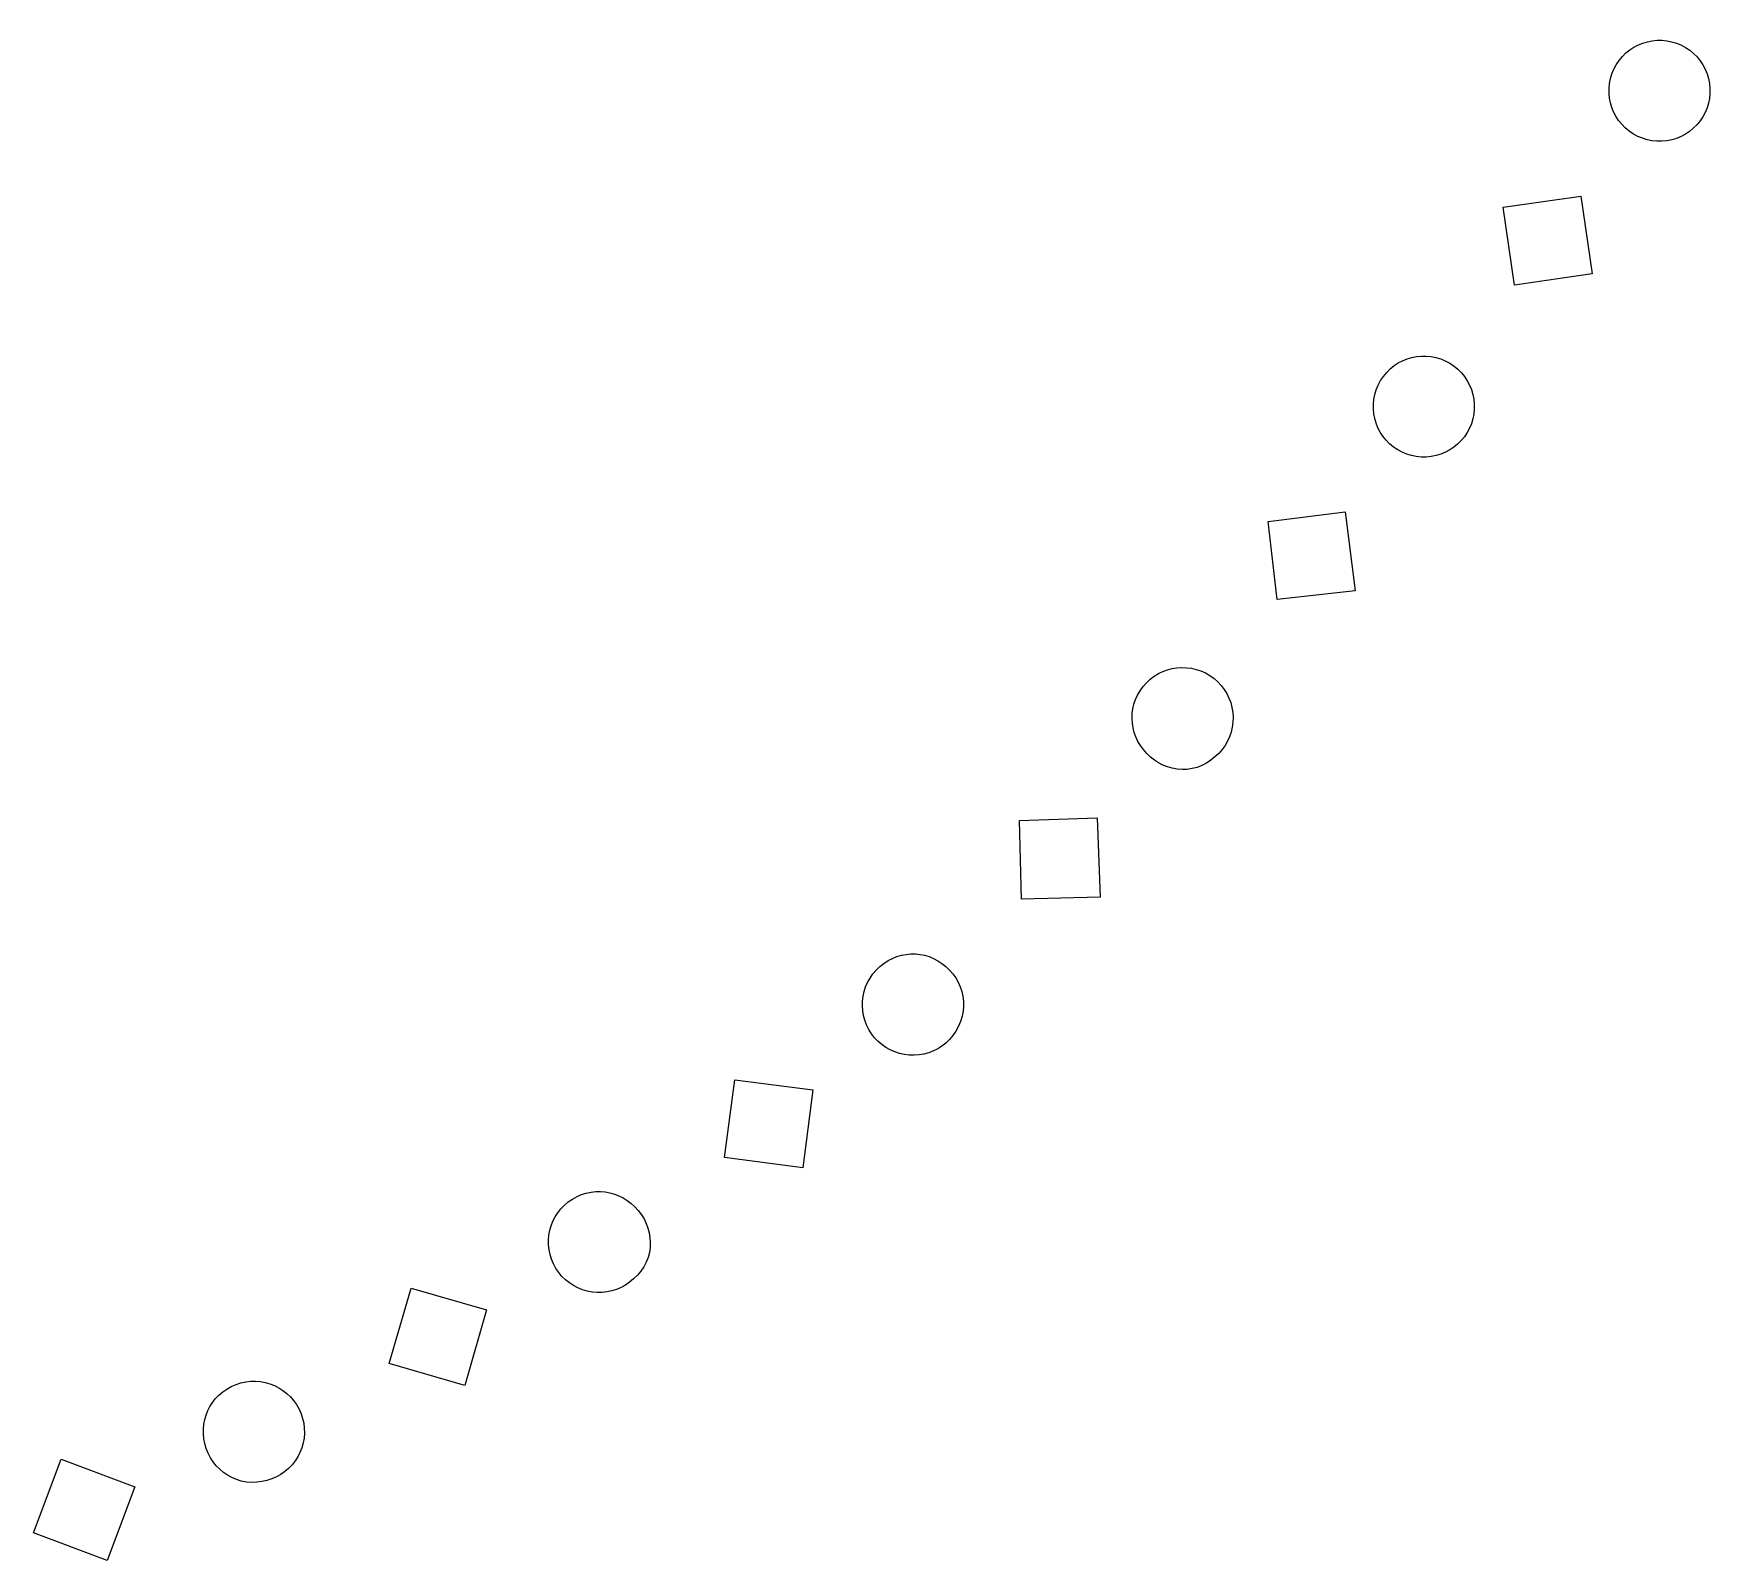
# Model space of a CAD drawing. Extents: x 0 to 16.6, y 0 to 15.1.
import ezdxf

# ---------------------------------------------------------------- set-up
doc = ezdxf.new("R2010")
doc.units = 0
doc.layers.add('Layer_1', color=7, linetype='CONTINUOUS')

msp = doc.modelspace()

# ---------------------------------------------------------------- linework, layer by layer
at = {"layer": 'Layer_1', "color": 7}
for points in [[(15.794699, 14.14336)], [(15.428, 12.732548), (14.658282, 12.620755), (14.546488, 13.390473), (15.316205, 13.502265)], [(13.462068, 11.018004)], [(13.080513, 9.596749), (12.307701, 9.509299), (12.220251, 10.282111), (12.98357, 10.376911)], [(11.05504, 7.950646)], [(10.556354, 6.564824), (9.778887, 6.543714), (9.757777, 7.321181), (10.529134, 7.347851)], [(8.325063, 5.172073)], [(7.613573, 3.885966), (6.840073, 3.988457), (6.941756, 4.756807), (7.713084, 4.657297)], [(5.170497, 2.888872)], [(4.267913, 1.732355), (3.520599, 1.947819), (3.736061, 2.695134), (4.483375, 2.47967)], [(0.728602, 0.000001), (0, 0.27219), (0.272186, 1.000792), (1.000788, 0.728604)], [(1.728638, 1.060534)]]:
    msp.add_lwpolyline(points, close=True, dxfattribs=at)
for points in [[(15.693064, 14.843105), (15.858226, 15.064397), (16.171513, 15.1099), (16.392806, 14.944736)], [(15.794694, 14.143363), (15.573401, 14.308527), (15.527901, 14.621814), (15.693064, 14.843105)], [(16.392806, 14.944736), (16.499075, 14.865426), (16.56947, 14.747123), (16.588541, 14.615911)], [(16.588541, 14.615911), (16.607581, 14.484658), (16.573751, 14.351264), (16.494441, 14.244994)], [(16.165621, 14.04926), (16.034375, 14.03017), (15.900968, 14.06405), (15.794699, 14.14336)], [(16.494441, 14.244994), (16.415121, 14.138724), (16.296843, 14.068313), (16.165621, 14.04926)], [(13.360433, 11.717749), (13.525596, 11.93904), (13.838883, 11.984544), (14.060176, 11.81938)], [(14.060176, 11.81938), (14.166444, 11.74007), (14.23684, 11.621767), (14.25591, 11.490554)], [(13.462064, 11.018007), (13.240771, 11.183171), (13.195271, 11.496458), (13.360433, 11.717749)], [(14.25591, 11.490554), (14.27495, 11.359302), (14.24112, 11.225908), (14.16181, 11.119638)], [(13.832989, 10.923904), (13.701743, 10.904814), (13.568337, 10.938694), (13.462068, 11.018004)], [(14.16181, 11.119638), (14.08249, 11.013367), (13.964212, 10.942956), (13.832989, 10.923904)], [(10.9821, 8.647741), (11.15415, 8.863697), (11.468696, 8.899292), (11.684655, 8.727241)], [(11.05504, 7.950645), (10.846967, 8.132172), (10.810049, 8.431784), (10.9821, 8.647741)], [(11.684655, 8.727241), (11.788361, 8.644621), (11.854986, 8.524166), (11.869906, 8.392426)], [(11.869906, 8.392426), (11.884796, 8.260647), (11.846776, 8.128395), (11.764154, 8.024686)], [(11.764154, 8.024686), (11.681534, 7.920978), (11.550001, 7.83759), (11.417712, 7.828582)], [(11.417712, 7.828582), (11.285397, 7.819582), (11.15496, 7.863472), (11.05504, 7.950646)], [(8.376948, 5.877191), (8.585986, 6.057573), (8.875434, 6.041574), (9.066584, 5.842321)], [(8.325058, 5.172077), (8.144674, 5.381116), (8.167906, 5.696808), (8.376948, 5.877191)], [(9.066584, 5.842321), (9.158374, 5.746641), (9.208385, 5.618395), (9.205648, 5.485843)], [(9.205648, 5.485843), (9.202848, 5.353255), (9.130558, 5.206813), (9.030177, 5.120188)], [(8.666877, 5.000099), (8.534619, 5.009799), (8.411687, 5.071689), (8.325063, 5.172073)], [(9.030177, 5.120188), (8.929792, 5.033568), (8.799106, 4.990363), (8.666877, 5.000099)], [(5.334386, 3.576654), (5.569566, 3.72132), (5.859888, 3.649004), (6.016434, 3.421557)], [(5.170495, 2.888876), (5.025828, 3.124058), (5.099205, 3.431988), (5.334386, 3.576654)], [(6.016434, 3.421557), (6.091614, 3.312336), (6.120301, 3.177712), (6.096244, 3.047333)], [(6.096244, 3.047333), (6.072144, 2.916926), (5.971215, 2.794458), (5.858275, 2.724985)], [(5.480446, 2.664485), (5.351436, 2.695205), (5.239969, 2.775934), (5.170497, 2.888872)], [(5.858275, 2.724985), (5.745335, 2.655515), (5.609423, 2.633745), (5.480446, 2.664485)], [(1.957401, 1.720793), (2.204402, 1.84422), (2.504698, 1.744043), (2.628126, 1.497039)], [(1.728639, 1.060538), (1.614061, 1.311774), (1.710399, 1.597367), (1.957401, 1.720793)], [(2.628126, 1.497039), (2.687396, 1.378423), (2.697106, 1.241111), (2.655156, 1.115333)], [(2.008576, 0.799633), (1.88433, 0.846023), (1.78366, 0.939886), (1.728638, 1.060534)], [(2.655156, 1.115333), (2.613166, 0.989534), (2.522987, 0.885586), (2.40437, 0.826313)], [(2.40437, 0.826313), (2.285753, 0.767043), (2.132786, 0.753233), (2.008576, 0.799633)]]:
    msp.add_open_spline(points, degree=3, dxfattribs=at)

doc.saveas('drawing.dxf')
